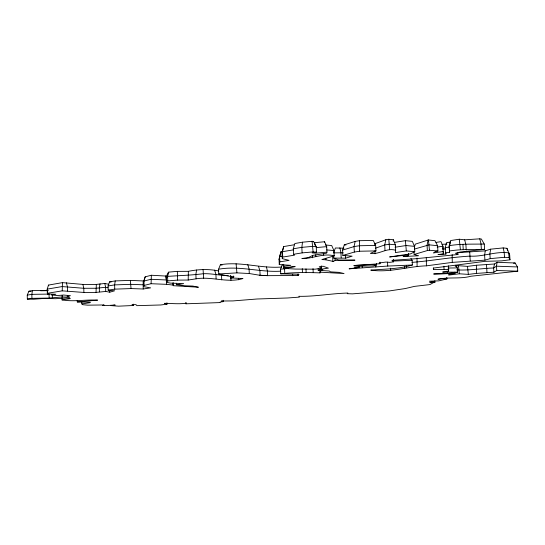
<?xml version="1.0" encoding="UTF-8"?>
<svg xmlns="http://www.w3.org/2000/svg" width="545" height="545" viewBox="0 0 545 545"><rect width="100%" height="100%" fill="white"/><g stroke="black" fill="none" stroke-linecap="round" stroke-linejoin="round"><path stroke-width="0.82" d="M455.375 265.258L457.33 267.888L457.596 272.2L442.649 272.071L448.474 271.335L448.705 269.502L433.418 269.428L433.439 268.065L484.982 261.328L501.55 260.885L510.004 259.795L509.684 255.019L506.898 248.309L503.185 247.921L490.663 249.167L485.241 250.843L457.262 252.723M450.545 242.028L446.566 242.627L445.197 247.662L445.51 252.894L449.53 252.321L449.237 245.666L450.592 240.556L459.292 239.228L464.681 239.82L479.757 238.833L481.364 239.017L484.267 244.037L484.607 249.351L460.362 251.994L455.436 253.275L457.964 254.522L457.827 252.321M359.462 240.692L359.618 251.231L354.339 252.056L342.859 255.435L342.594 250.101L344.297 244.848L355.156 241.408L359.462 240.692L373.25 240.454L375.662 245.441L375.961 250.911L370.368 253.391C379.027 254.937 386.78 247.369 395.663 250.264L395.336 252.58L406.311 250.938L414.779 251.695L414.473 246.347L412.347 241.367L405.419 240.665L394.675 242.368M108.176 290.165L114.757 289.143L131.032 288.571L143.178 288.993L143.178 280.934L130.364 280.403L115.233 280.913L109.559 281.854L108.06 285.948L108.176 290.165L114.62 290.798L109.756 292.188L105.737 291.459L96.015 292.399L83.889 292.447L62.232 290.853L47.313 293.305L47.217 289.109L48.478 285.076L62.45 282.63L82.895 284.415L96.342 284.415L104.797 283.482L108.83 284.292M374.885 245.27L374.953 243.683L385.826 239.759L388.803 239.275L393.347 239.739L395.357 244.8L395.663 250.264M426.292 257.54L426.394 265.837C407.701 266.43 389.709 272.868 370.791 270.129C384.702 268.998 398.824 269.046 412.408 265.013L412.136 260.278L410.91 258.446M417.02 258.078L417.102 266.369M446.777 277.337L446.88 278.945L442.554 278.686L437.962 279.238C448.753 276.867 460.212 279.163 470.921 276.233L517.75 271.178L517.464 266.948L515.12 262.997L497.094 262.288L494.479 263.998L476.405 265.245L476.405 273.413L468.346 274.387L459.333 273.788L448.678 275.096L448.753 274.271L455.007 273.495L454.925 272.078M452.18 254.631L452.261 262.383L426.394 265.837M218.62 270.926C208.66 268.862 198.298 269.271 188.366 271.335L188.189 280.035L177.534 280.11L167.751 280.913L166.409 282.31L170.326 283.087L183.624 283.625L176.41 284.708L176.362 283.264M62.45 282.63L62.232 290.853M283.277 264.305L283.461 268.351L295.152 266.594L283.638 267.643L283.829 266.389L290.778 265.333L279.272 264.597L279.837 261.838L289.075 260.381L282.31 258.637L282.221 251.736L283.645 246.578L294.191 244.76M166.831 276.104L151.353 275.252L151.094 283.72L144.132 285.389L143.56 286.65L150.604 287.869L143.178 288.993M282.31 258.637L282.221 251.736L293.469 249.848M283.645 246.578L282.072 253.323M393.183 241.183L393.347 239.739M96.342 284.415L96.015 292.399M302.509 242.191L301.841 247.348L302.1 252.887L293.53 254.283L293.271 248.792L294.831 243.52L302.509 242.191L312.081 241.312L313.538 241.442L316.229 246.653L316.495 252.185L312.128 252.894L315.637 253.166L326.959 252.151L326.687 246.64L324.602 241.748L314.628 242.682L315.003 245.175M485.241 250.843L484.614 255.339L484.921 260.149L452.261 262.383M115.233 280.913L114.634 284.892L114.757 289.143M497.094 262.288L496.475 266.192L496.761 270.497L493.913 272.214L476.405 273.413M196.582 269.993L195.887 274.271L196.057 278.829L188.189 280.035M32.455 290.621L31.842 294.354L31.93 298.353L27.332 299.096L27.25 295.124L28.912 291.228L32.455 290.621L47.987 290.396M490.663 249.167L489.866 253.779L490.18 258.643L484.921 260.149M100.048 283.802L99.299 287.712L99.408 291.868M279.272 264.597L279.047 259.556L279.605 256.668L280.968 251.715L282.555 251.449M280.968 251.715L279.047 259.556M445.81 252.601L445.905 254.079L438.003 254.61L443.344 253.847L443.235 251.524L433.336 252.948L435.837 251.327L437.914 251.027L437.594 245.693L434.944 240.679L428.479 239.998L428.084 240.059L427.055 245.175L427.375 250.55L414.111 254.481L413.941 251.497M494.479 263.998L493.634 267.983L493.913 272.214M355.156 241.408L354.052 246.592L354.339 252.056M385.826 239.759L384.709 244.964L385.008 250.434M450.354 242.75L449.209 247.069L449.53 252.321M188.366 271.335L177.357 271.369L168.78 272.105L167.594 276.39L167.751 280.913M414.438 247.069L415.276 244.153L428.084 240.059M151.353 275.252L145.208 276.826L143.424 282.344L143.56 286.65M143.424 282.344L145.208 276.826M166.409 282.31L166.259 277.848L167.533 273.501L168.78 272.105M324.377 242.443L324.602 241.748M326.312 247.709L326.687 246.64L316.182 247.6M326.959 252.151L326.578 253.18L312.857 255.36L308.552 257.506L301.882 258.555C312.898 258.807 323.001 252.839 334.187 255.857L333.922 250.53L331.701 245.55L325.42 244.998M408.641 253.371L408.362 255.803L403.123 256.566L418.574 255.755L414.111 254.481M230.494 275.681L230.583 277.943L233.519 277.507L233.914 276.499L229.445 276.281L218.749 273.965L218.565 269.23L220.398 264.727C241.033 261.205 261.089 268.774 281.745 267.002M333.765 252.178L335.407 247.982L343.97 248.173M218.749 273.965L236.918 272.868L249.283 273.529L260.101 275.314L267.622 275.661L298.095 275.511L298.987 274.251L280.723 273.808L280.518 269.196L282.344 264.679M166.259 277.848L167.594 276.39C179.612 275.532 191.554 275.252 203.503 273.706C211.869 273.44 219.955 275.518 228.26 275.722M185.872 302.448L185.927 303.81L186.553 303.17C179.182 304.294 171.77 303.401 164.488 303.32L166.981 304.171L166.934 302.795M280.723 273.808C293.735 272.289 306.924 272.377 319.99 272.875L320.705 272.193L344.031 273.563L339.188 272.377L330.536 271.866L329.228 270.988L318.212 270.32L318.137 268.76M414.779 251.695L410.494 253.888L389.607 256.94L408.723 254.862M333.124 261.416L325.944 259.829L321.863 259.536L334.187 255.857M334.112 255.782L332.627 256.477L332.879 261.539L335.114 260.551L354.979 260.163L338.704 260.013L333.751 258.105L333.642 255.864M375.512 248.173L384.709 244.964L389.355 244.228L395.357 244.8M376.404 263.378L376.493 264.979L373.454 265.94L361.315 266.11L354.25 267.111L359.066 267.432L358.985 265.851M333.751 258.105L345.666 258.166L352.138 256.164L342.859 255.435M414.588 249.024L429.133 244.855L437.594 245.693M342.594 250.101L354.052 246.592L359.325 245.747L375.662 245.441M196.057 278.829C211.671 276.165 227.619 283.346 242.954 278.536L230.583 277.943M446.88 278.945L438.807 280.859L429.392 281.206L434.924 282.262L434.828 280.709M312.087 241.694L313.538 241.442M293.271 248.792L301.841 247.348L312.844 246.36L316.229 246.653M27.25 295.124L31.842 294.354L49.043 294.089L49.139 298.06L31.93 298.353M282.957 256.123L279.605 256.668L279.837 261.838M282.46 257.111L294.525 255.162L293.53 254.283M108.06 285.948L114.634 284.892L130.895 284.333L143.042 284.797M49.139 298.06L62.184 296.964L69.522 297.154L67.11 296.194L70.373 295.683L63.561 295.029L57.586 295.533L51.421 294.954L55.822 294.245L47.681 294.021L47.313 293.305M395.036 247.226L406.005 245.536L414.473 246.347M436.055 242.389L440.966 241.639L442.915 246.224L443.344 253.847M61.98 297.577L62.041 299.893L70.23 298.64L69.876 298.142L65.945 298.047L55.665 298.708L44.043 298.435L33.599 299.239L27.332 299.096M280.518 269.196L288.761 268.419M437.144 247.083L442.915 246.224L443.024 248.663M427.375 250.55L429.453 250.244L437.914 251.027M321.305 265.858L321.427 268.249L315.065 269.175L295.417 269.073L283.461 268.351M449.557 250.972C461.138 249.065 472.917 249.59 484.607 249.351M81.75 301.726L81.805 303.906L90.075 302.713L90.293 302.23L77.274 301.95L77.233 300.459M318.212 270.32L322.878 269.652L319.397 269.441L328.424 268.14L323.069 266.233L319.207 266.798L321.427 268.249M393.354 259.366L393.49 261.832L389.764 262.356L385.812 262.063L379.15 263.01L380.022 263.732L379.933 262.111M359.066 267.432L349.086 268.835L387.747 266.055L412.408 265.013M457.964 254.522L415.242 258.759L391.95 260.34L393.49 261.832M411.931 262.383C431.32 260.864 450.49 257.233 469.94 256.123C483.081 256.954 495.603 251.122 508.737 252.832L509.684 255.019M455.164 266.13L458.488 265.694L467.487 266.389L476.405 265.245M166.981 304.171L160.836 304.968L136.931 305.656L136.032 304.675L131.999 304.594L133.252 305.513L133.205 304.137M456.615 269.87C468.966 270.633 481.242 268.419 493.634 267.983L496.475 266.192L517.464 266.948M513.506 263.201L515.12 262.997M457.596 272.2L446.757 273.549L433.656 273.992L455.007 273.495M223.123 300.275L223.178 301.651L220.2 302.019L220.228 302.57L185.927 303.81M77.274 301.95L97.609 300.132C85.776 299.403 73.759 301.991 62.041 299.893M490.18 258.643L504.52 257.281L509.064 257.703L510.004 259.795M302.1 252.887L313.109 251.919L316.495 252.185M40.637 290.778L48.083 290.649M442.015 244.358L446.968 244.017M442.431 249.12L445.592 248.908L445.197 247.662L449.209 247.069L449.237 245.666C460.798 243.697 472.576 244.269 484.267 244.037M380.022 263.732L353.869 265.497L371.69 264.645L376.493 264.979M133.252 305.513L118.51 306.167L110.989 305.602L115.145 305.036L107.113 305.527L102.589 305.445L104.115 304.955L87.745 305.159L82.949 304.716L81.805 303.906M218.565 269.23C239.487 265.442 259.897 272.507 280.804 271.172M393.435 261.062L412.136 260.278M333.492 252.88L343.166 252.785M434.924 282.262L429.807 282.399L433.5 282.596L429.903 284.579L414.438 286.384L405.337 288.537L389.321 290.948L352.431 293.864L347.213 293.673L347.908 293.06C331.489 293.421 315.187 296.664 298.789 296.303L299.403 297.12L287.426 297.992L257.097 298.994L232.947 300.922L221.399 301.017L223.178 301.651M359.618 251.231L375.961 250.911M448.542 268.031L457.33 267.888M28.912 291.228L31.154 291.296M496.761 270.497L517.75 271.178M151.094 283.72L166.668 284.333L172.894 285.069L173.508 285.709L198.407 287.229L192.814 286.077L184.292 285.743L176.41 284.708M259.72 275.252L267.622 275.661L267.425 271.11L266.444 266.9M326.653 249.923L333.922 250.53M344.297 244.848L345.98 244.998M109.559 281.854L111.126 282.031M108.033 287.76L105.621 287.297L95.9 288.264L83.78 288.285L62.13 286.575L47.217 289.109L47.681 294.021M220.398 264.727L222.047 265.122M48.478 285.076L48.791 285.757M506.898 248.309L507.817 250.455M445.51 252.894L445.905 254.079M258.555 266.471L259.904 270.729L260.101 275.314M247.709 264.482L249.085 268.842L249.283 273.529M214.601 270.136L215.922 274.333L216.093 278.849M165.346 275.906L166.525 279.973L150.951 279.299L143.989 281.029L144.132 285.389M66.388 282.773L67.41 286.752L67.519 291.016M479.757 238.833L481.003 243.69L481.344 249.024M464.681 239.82L465.893 244.671L466.227 249.992M82.895 284.415L83.78 288.285L83.889 292.447M503.185 247.921L504.193 252.376L504.52 257.281M339.862 247.818L340.925 252.601L341.19 257.826M104.797 283.482L105.621 287.297L105.737 291.459M467.487 266.389L468.346 274.387M459.292 239.228L460.368 249.419M458.488 265.694L459.333 273.788M312.081 241.312L313.109 251.919M236.094 263.76L236.918 272.868M428.479 239.998L429.453 250.244M130.364 280.403L131.032 288.571M405.419 240.665L406.311 250.938M388.803 239.275L389.661 249.726M203.06 269.502L203.68 278.27M508.737 252.832L509.064 257.703M486.985 272.555L486.481 264.393M470.24 260.926L469.695 251.674M462.916 244.358L463.25 249.699M448.481 265.79L448.705 269.502M448.249 267.697L448.474 271.335M447.118 270.94L447.207 272.377M443.896 266.185L444.08 269.169M433.33 267.929L433.418 269.428M406.352 265.483L406.488 267.793M404.615 266.321L404.744 268.617M390.574 268.229L390.704 270.49M387.529 262.104L387.747 266.055M374.871 250.727L375.035 253.779M375.771 265.531L375.859 267.104M362.159 266.069L362.241 267.643M345.516 255.196L345.666 258.166M335.005 258.357L335.114 260.551M325.869 258.35L325.944 259.829M323.607 253.507L323.682 255.046M320.596 269.891L320.705 272.193M319.847 269.829L319.99 272.875M315.753 254.753L315.821 256.286M312.38 255.53L312.489 257.792M313.021 268.644L313.205 272.48M305.977 268.869L306.161 272.711M302.271 268.644L302.448 272.5M298.02 274.012L298.095 275.511M292.651 274.224L292.72 275.722M284.551 268.59L284.762 273.222M283.754 264.741L283.829 266.389M283.489 264.38L283.638 267.643M238.621 278.338L238.676 279.81M233.458 275.995L233.519 277.507M230.78 275.852L230.957 280.266M221.542 275.389L221.713 279.844M177.534 280.11L177.357 271.369M173.405 282.855L173.508 285.709M172.82 282.916L172.894 285.069M166.593 282.153L166.668 284.333M109.709 290.54L109.756 292.188M62.144 295.37L62.184 296.964M52.3 294.361L52.374 297.55"/></g></svg>
